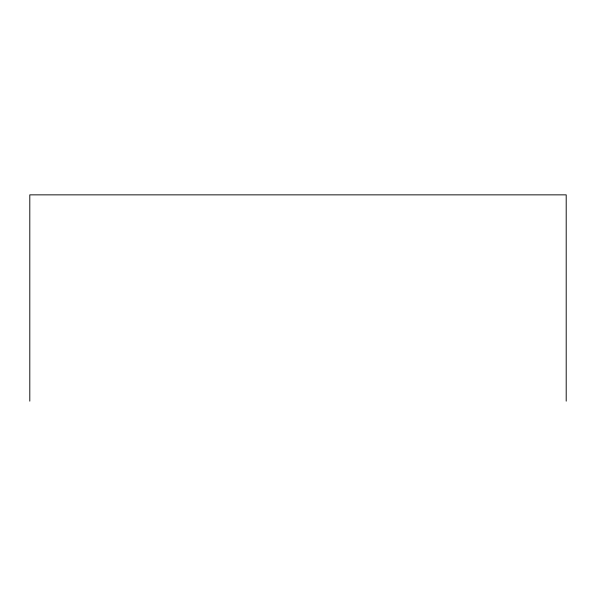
<?xml version="1.0" encoding="UTF-8"?>
<svg xmlns="http://www.w3.org/2000/svg" width="596" height="596" viewBox="0 0 596 596"><rect width="100%" height="100%" fill="white"/><g stroke="black" fill="none" stroke-linecap="round" stroke-linejoin="round"><path stroke-width="0.89" d="M566.2 401.145L566.2 194.855L29.8 194.855L29.8 401.145"/></g></svg>
